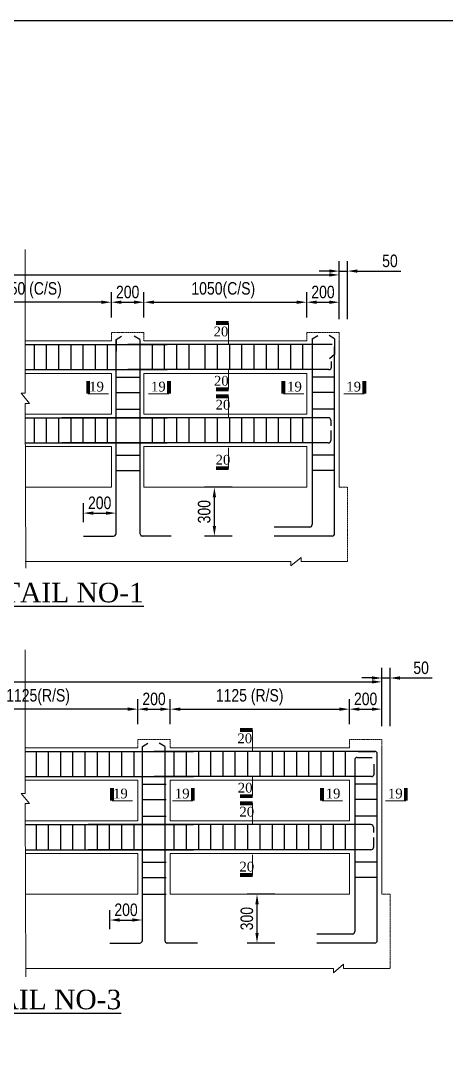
# Model space of a CAD drawing. Extents: x -119161 to 3778985, y -718511 to -30958.
# Drawn here: x 3579598 to 3583000, y -269017 to -260818 of the extents above; entities that cross this region are included whole.
import ezdxf

# ---------------------------------------------------------------- set-up
doc = ezdxf.new("R2010")
doc.units = 0
doc.header["$MEASUREMENT"] = 0
doc.linetypes.add('DASHED', pattern=[0.75, 0.5, -0.25])
doc.layers.get('DEFPOINTS').update_dxf_attribs({"linetype": 'CONTINUOUS'})
doc.layers.add('LINE', color=7, linetype='CONTINUOUS')
doc.layers.add('TEXT', color=10, linetype='CONTINUOUS')
doc.layers.add('ROD', color=1, linetype='CONTINUOUS', lineweight=30)
doc.styles.add('DIM', font='isocp3.shx')
doc.styles.add('SH-T2', font='arial.ttf', dxfattribs={"width": 0.8})
doc.styles.get("Standard").update_dxf_attribs({"font": 'times.ttf', "height": 250})
doc.dimstyles.new('dim_50', dxfattribs={"dimtxt": 100, "dimasz": 100, "dimexe": 50, "dimexo": 30, "dimgap": 30, "dimtad": 1, "dimdec": 0, "dimzin": 0, "dimdsep": 46, "dimtxsty": 'DIM', "dimcen": 0.09, "dimclrd": 5, "dimclre": 5, "dimclrt": 7, "dimadec": 0, "dimazin": 0, "dimtfac": 1, "dimtdec": 0, "dimtmove": 0, "dimatfit": 3, "dimfxl": 1, "dimtolj": 1, "dimtzin": 0, "dimarcsym": 1})

# ---------------------------------------------------------------- blocks, each defined once
blk = doc.blocks.new('*D813')
at = {"layer": 'DEFPOINTS', "color": 0, "lineweight": -2}
for p in [(3580584.1, -263067), (3580324.1, -263238.2), (3580584.1, -263238.2)]:
    blk.add_point(p, dxfattribs=at)
at = {"layer": 'LINE', "color": 5, "lineweight": -2}
for p, q in [((3580324.1, -263188.2), (3580324.1, -262987)), ((3580584.1, -263188.2), (3580584.1, -262987)), ((3580404.1, -263067), (3580504.1, -263067))]:
    blk.add_line(p, q, dxfattribs=at)
for points in [[(3580404.1, -263053.7), (3580404.1, -263080.4), (3580324.1, -263067)], [(3580504.1, -263053.7), (3580504.1, -263080.4), (3580584.1, -263067)]]:
    blk.add_solid(points, dxfattribs=at)
at = {"layer": 'LINE', "color": 7, "insert": (3580454.1, -262986), "char_height": 100, "attachment_point": 5, "style": 'SH-T2'}
blk.add_mtext('\\A1;200', dxfattribs=at)
blk = doc.blocks.new('*D814')
at = {"layer": 'DEFPOINTS', "color": 0, "lineweight": -2}
for p in [(3582144.1, -263067), (3581884.1, -263238.2), (3582144.1, -263238.2)]:
    blk.add_point(p, dxfattribs=at)
at = {"layer": 'LINE', "color": 5, "lineweight": -2}
for p, q in [((3581884.1, -263188.2), (3581884.1, -262987)), ((3582144.1, -263188.2), (3582144.1, -262987)), ((3581964.1, -263067), (3582064.1, -263067))]:
    blk.add_line(p, q, dxfattribs=at)
for points in [[(3581964.1, -263053.7), (3581964.1, -263080.4), (3581884.1, -263067)], [(3582064.1, -263053.7), (3582064.1, -263080.4), (3582144.1, -263067)]]:
    blk.add_solid(points, dxfattribs=at)
at = {"layer": 'LINE', "color": 7, "insert": (3582014.1, -262986), "char_height": 100, "attachment_point": 5, "style": 'SH-T2'}
blk.add_mtext('\\A1;200', dxfattribs=at)
blk = doc.blocks.new('se')
at = {"layer": 'TEXT', "color": 6, "lineweight": 9, "ltscale": 3}
blk.add_lwpolyline([(0, 0, 20, 20, 0), (0, 64.7, 0, 0, 0)], format="xyseb", dxfattribs=at)
blk.add_lwpolyline([(-104.2, 0), (0, 0)], dxfattribs=at)
blk = doc.blocks.new('*D821')
at = {"layer": 'DEFPOINTS', "color": 0, "lineweight": -2}
for p in [(3581884.1, -263067), (3580584.1, -263238.2), (3581884.1, -263238.2)]:
    blk.add_point(p, dxfattribs=at)
at = {"layer": 'LINE', "color": 5, "lineweight": -2}
for p, q in [((3580584.1, -263188.2), (3580584.1, -262987)), ((3581884.1, -263188.2), (3581884.1, -262987)), ((3580664.1, -263067), (3581804.1, -263067))]:
    blk.add_line(p, q, dxfattribs=at)
for points in [[(3580664.1, -263053.7), (3580664.1, -263080.4), (3580584.1, -263067)], [(3581804.1, -263053.7), (3581804.1, -263080.4), (3581884.1, -263067)]]:
    blk.add_solid(points, dxfattribs=at)
at = {"layer": 'LINE', "color": 7, "insert": (3581217.8, -262971.5), "char_height": 100, "attachment_point": 5, "style": 'SH-T2'}
blk.add_mtext('\\A1;1050(C/S)', dxfattribs=at)
blk = doc.blocks.new('*D822')
at = {"layer": 'DEFPOINTS', "color": 0, "lineweight": -2}
for p in [(3579024.1, -263067), (3579024.1, -263238.2), (3580324.1, -263238.2)]:
    blk.add_point(p, dxfattribs=at)
at = {"layer": 'LINE', "color": 5, "lineweight": -2}
for p, q in [((3579024.1, -263188.2), (3579024.1, -262987)), ((3580324.1, -263188.2), (3580324.1, -262987)), ((3580244.1, -263067), (3579104.1, -263067))]:
    blk.add_line(p, q, dxfattribs=at)
for points in [[(3579104.1, -263053.7), (3579104.1, -263080.4), (3579024.1, -263067)], [(3580244.1, -263053.7), (3580244.1, -263080.4), (3580324.1, -263067)]]:
    blk.add_solid(points, dxfattribs=at)
at = {"layer": 'LINE', "color": 7, "insert": (3579657.8, -262971.5), "char_height": 100, "attachment_point": 5, "style": 'SH-T2'}
blk.add_mtext('\\A1;1050 (C/S)', dxfattribs=at)
blk = doc.blocks.new('*D823')
at = {"layer": 'DEFPOINTS', "color": 0, "lineweight": -2}
for p in [(3582144.1, -262849), (3575644.1, -262937), (3582144.1, -262937)]:
    blk.add_point(p, dxfattribs=at)
at = {"layer": 'LINE', "color": 5, "lineweight": -2}
for p, q in [((3575644.1, -262887), (3575644.1, -262769)), ((3582144.1, -262887), (3582144.1, -262769)), ((3575724.1, -262849), (3582064.1, -262849))]:
    blk.add_line(p, q, dxfattribs=at)
for points in [[(3575724.1, -262835.7), (3575724.1, -262862.4), (3575644.1, -262849)], [(3582064.1, -262835.7), (3582064.1, -262862.4), (3582144.1, -262849)]]:
    blk.add_solid(points, dxfattribs=at)
at = {"layer": 'LINE', "color": 7, "insert": (3578894.1, -262768), "char_height": 100, "attachment_point": 5, "style": 'SH-T2'}
blk.add_mtext('\\A1;7400', dxfattribs=at)
blk = doc.blocks.new('*D825')
at = {"layer": 'DEFPOINTS', "color": 0, "lineweight": -2}
for p in [(3582209.1, -262818.4), (3582144.1, -263252.7), (3582209.1, -263252.1)]:
    blk.add_point(p, dxfattribs=at)
at = {"layer": 'LINE', "color": 5, "lineweight": -2}
for p, q in [((3582144.1, -263202.7), (3582144.1, -262738.4)), ((3582209.1, -263202.1), (3582209.1, -262738.4)), ((3582064.1, -262818.4), (3581984.1, -262818.4)), ((3582144.1, -262818.4), (3582209.1, -262818.4)), ((3582289.1, -262818.4), (3582636.2, -262818.4))]:
    blk.add_line(p, q, dxfattribs=at)
for points in [[(3582064.1, -262805.1), (3582064.1, -262831.7), (3582144.1, -262818.4)], [(3582289.1, -262805.1), (3582289.1, -262831.7), (3582209.1, -262818.4)]]:
    blk.add_solid(points, dxfattribs=at)
at = {"layer": 'LINE', "color": 7, "insert": (3582549, -262737.3), "char_height": 100, "attachment_point": 5, "style": 'SH-T2'}
blk.add_mtext('\\A1;50', dxfattribs=at)
blk = doc.blocks.new('*D827')
at = {"layer": 'DEFPOINTS', "color": 0, "lineweight": -2}
for p in [(3581146.7, -264544.8), (3581339.4, -264544.8), (3581339.4, -264934.2)]:
    blk.add_point(p, dxfattribs=at)
at = {"layer": 'LINE', "color": 5, "lineweight": -2}
for p, q in [((3581289.4, -264544.8), (3581066.7, -264544.8)), ((3581146.7, -264854.2), (3581146.7, -264624.8)), ((3581289.4, -264934.2), (3581066.7, -264934.2))]:
    blk.add_line(p, q, dxfattribs=at)
for points in [[(3581133.4, -264624.8), (3581160.1, -264624.8), (3581146.7, -264544.8)], [(3581133.4, -264854.2), (3581160.1, -264854.2), (3581146.7, -264934.2)]]:
    blk.add_solid(points, dxfattribs=at)
at = {"layer": 'LINE', "color": 7, "insert": (3581065.7, -264739.5), "char_height": 100, "attachment_point": 5, "rotation": 90, "style": 'SH-T2'}
blk.add_mtext('\\A1;300', dxfattribs=at)
blk = doc.blocks.new('*D831')
at = {"layer": 'DEFPOINTS', "color": 0, "lineweight": -2}
for p in [(3580794.7, -266315.9), (3580534.7, -266487), (3580794.7, -266487)]:
    blk.add_point(p, dxfattribs=at)
at = {"layer": 'LINE', "color": 5, "lineweight": -2}
for p, q in [((3580534.7, -266437), (3580534.7, -266235.9)), ((3580794.7, -266437), (3580794.7, -266235.9)), ((3580614.7, -266315.9), (3580714.7, -266315.9))]:
    blk.add_line(p, q, dxfattribs=at)
for points in [[(3580614.7, -266302.6), (3580614.7, -266329.2), (3580534.7, -266315.9)], [(3580714.7, -266302.6), (3580714.7, -266329.2), (3580794.7, -266315.9)]]:
    blk.add_solid(points, dxfattribs=at)
at = {"layer": 'LINE', "color": 7, "insert": (3580664.7, -266234.8), "char_height": 100, "attachment_point": 5, "style": 'SH-T2'}
blk.add_mtext('\\A1;200', dxfattribs=at)
blk = doc.blocks.new('*D832')
at = {"layer": 'DEFPOINTS', "color": 0, "lineweight": -2}
for p in [(3582484.7, -266315.9), (3582224.7, -266487), (3582484.7, -266487)]:
    blk.add_point(p, dxfattribs=at)
at = {"layer": 'LINE', "color": 5, "lineweight": -2}
for p, q in [((3582224.7, -266437), (3582224.7, -266235.9)), ((3582484.7, -266437), (3582484.7, -266235.9)), ((3582304.7, -266315.9), (3582404.7, -266315.9))]:
    blk.add_line(p, q, dxfattribs=at)
for points in [[(3582304.7, -266302.6), (3582304.7, -266329.2), (3582224.7, -266315.9)], [(3582404.7, -266302.6), (3582404.7, -266329.2), (3582484.7, -266315.9)]]:
    blk.add_solid(points, dxfattribs=at)
at = {"layer": 'LINE', "color": 7, "insert": (3582354.7, -266234.8), "char_height": 100, "attachment_point": 5, "style": 'SH-T2'}
blk.add_mtext('\\A1;200', dxfattribs=at)
blk = doc.blocks.new('*D839')
at = {"layer": 'DEFPOINTS', "color": 0, "lineweight": -2}
for p in [(3582224.7, -266315.9), (3580794.7, -266487), (3582224.7, -266487)]:
    blk.add_point(p, dxfattribs=at)
at = {"layer": 'LINE', "color": 5, "lineweight": -2}
for p, q in [((3580794.7, -266437), (3580794.7, -266235.9)), ((3582224.7, -266437), (3582224.7, -266235.9)), ((3580874.7, -266315.9), (3582144.7, -266315.9))]:
    blk.add_line(p, q, dxfattribs=at)
for points in [[(3580874.7, -266302.6), (3580874.7, -266329.2), (3580794.7, -266315.9)], [(3582144.7, -266302.6), (3582144.7, -266329.2), (3582224.7, -266315.9)]]:
    blk.add_solid(points, dxfattribs=at)
at = {"layer": 'LINE', "color": 7, "insert": (3581428.4, -266220.3), "char_height": 100, "attachment_point": 5, "style": 'SH-T2'}
blk.add_mtext('\\A1;1125 (R/S)', dxfattribs=at)
blk = doc.blocks.new('*D840')
at = {"layer": 'DEFPOINTS', "color": 0, "lineweight": -2}
for p in [(3579104.7, -266315.9), (3579104.7, -266487), (3580534.7, -266487)]:
    blk.add_point(p, dxfattribs=at)
at = {"layer": 'LINE', "color": 5, "lineweight": -2}
for p, q in [((3579104.7, -266437), (3579104.7, -266235.9)), ((3580534.7, -266437), (3580534.7, -266235.9)), ((3580454.7, -266315.9), (3579184.7, -266315.9))]:
    blk.add_line(p, q, dxfattribs=at)
for points in [[(3579184.7, -266302.6), (3579184.7, -266329.2), (3579104.7, -266315.9)], [(3580454.7, -266302.6), (3580454.7, -266329.2), (3580534.7, -266315.9)]]:
    blk.add_solid(points, dxfattribs=at)
at = {"layer": 'LINE', "color": 7, "insert": (3579738.4, -266220.3), "char_height": 100, "attachment_point": 5, "style": 'SH-T2'}
blk.add_mtext('\\A1;1125(R/S)', dxfattribs=at)
blk = doc.blocks.new('*D841')
at = {"layer": 'DEFPOINTS', "color": 0, "lineweight": -2}
for p in [(3582484.7, -266097.9), (3575464.7, -266185.9), (3582484.7, -266185.9)]:
    blk.add_point(p, dxfattribs=at)
at = {"layer": 'LINE', "color": 5, "lineweight": -2}
for p, q in [((3575464.7, -266135.9), (3575464.7, -266017.9)), ((3582484.7, -266135.9), (3582484.7, -266017.9)), ((3575544.7, -266097.9), (3582404.7, -266097.9))]:
    blk.add_line(p, q, dxfattribs=at)
for points in [[(3575544.7, -266084.6), (3575544.7, -266111.2), (3575464.7, -266097.9)], [(3582404.7, -266084.6), (3582404.7, -266111.2), (3582484.7, -266097.9)]]:
    blk.add_solid(points, dxfattribs=at)
at = {"layer": 'LINE', "color": 7, "insert": (3578974.7, -266016.8), "char_height": 100, "attachment_point": 5, "style": 'SH-T2'}
blk.add_mtext('\\A1;7700', dxfattribs=at)
blk = doc.blocks.new('*D843')
at = {"layer": 'DEFPOINTS', "color": 0, "lineweight": -2}
for p in [(3582549.7, -266067.2), (3582484.7, -266501.5), (3582549.7, -266501)]:
    blk.add_point(p, dxfattribs=at)
at = {"layer": 'LINE', "color": 5, "lineweight": -2}
for p, q in [((3582484.7, -266451.5), (3582484.7, -265987.2)), ((3582549.7, -266451), (3582549.7, -265987.2)), ((3582404.7, -266067.2), (3582324.7, -266067.2)), ((3582484.7, -266067.2), (3582549.7, -266067.2)), ((3582629.7, -266067.2), (3582885.1, -266067.2))]:
    blk.add_line(p, q, dxfattribs=at)
for points in [[(3582404.7, -266053.9), (3582404.7, -266080.6), (3582484.7, -266067.2)], [(3582629.7, -266053.9), (3582629.7, -266080.6), (3582549.7, -266067.2)]]:
    blk.add_solid(points, dxfattribs=at)
at = {"layer": 'LINE', "color": 7, "insert": (3582797.9, -265986.2), "char_height": 100, "attachment_point": 5, "style": 'SH-T2'}
blk.add_mtext('\\A1;50', dxfattribs=at)
blk = doc.blocks.new('*D845')
at = {"layer": 'DEFPOINTS', "color": 0, "lineweight": -2}
for p in [(3581487.3, -267793.6), (3581679.9, -267793.6), (3581679.9, -268183)]:
    blk.add_point(p, dxfattribs=at)
at = {"layer": 'LINE', "color": 5, "lineweight": -2}
for p, q in [((3581629.9, -267793.6), (3581407.3, -267793.6)), ((3581487.3, -268103), (3581487.3, -267873.6)), ((3581629.9, -268183), (3581407.3, -268183))]:
    blk.add_line(p, q, dxfattribs=at)
for points in [[(3581474, -267873.6), (3581500.6, -267873.6), (3581487.3, -267793.6)], [(3581474, -268103), (3581500.6, -268103), (3581487.3, -268183)]]:
    blk.add_solid(points, dxfattribs=at)
at = {"layer": 'LINE', "color": 7, "insert": (3581406.2, -267988.3), "char_height": 100, "attachment_point": 5, "rotation": 90, "style": 'SH-T2'}
blk.add_mtext('\\A1;300', dxfattribs=at)
blk = doc.blocks.new('*D854')
at = {"layer": 'DEFPOINTS', "color": 0, "lineweight": -2}
for p in [(3580360.9, -264750.6), (3580100.3, -264872.7), (3580360.9, -264872.7)]:
    blk.add_point(p, dxfattribs=at)
at = {"layer": 'LINE', "color": 5, "lineweight": -2}
for p, q in [((3580100.3, -264822.7), (3580100.3, -264670.6)), ((3580360.9, -264822.7), (3580360.9, -264670.6)), ((3580180.3, -264750.6), (3580280.9, -264750.6))]:
    blk.add_line(p, q, dxfattribs=at)
for points in [[(3580180.3, -264737.3), (3580180.3, -264763.9), (3580100.3, -264750.6)], [(3580280.9, -264737.3), (3580280.9, -264763.9), (3580360.9, -264750.6)]]:
    blk.add_solid(points, dxfattribs=at)
at = {"layer": 'LINE', "color": 7, "insert": (3580230.6, -264669.5), "char_height": 100, "attachment_point": 5, "style": 'SH-T2'}
blk.add_mtext('\\A1;200', dxfattribs=at)
blk = doc.blocks.new('*D857')
at = {"layer": 'DEFPOINTS', "color": 0, "lineweight": -2}
for p in [(3580571.4, -267999.5), (3580310.8, -268121.5), (3580571.4, -268121.5)]:
    blk.add_point(p, dxfattribs=at)
at = {"layer": 'LINE', "color": 5, "lineweight": -2}
for p, q in [((3580310.8, -268071.5), (3580310.8, -267919.5)), ((3580571.4, -268071.5), (3580571.4, -267919.5)), ((3580390.8, -267999.5), (3580491.4, -267999.5))]:
    blk.add_line(p, q, dxfattribs=at)
for points in [[(3580390.8, -267986.1), (3580390.8, -268012.8), (3580310.8, -267999.5)], [(3580491.4, -267986.1), (3580491.4, -268012.8), (3580571.4, -267999.5)]]:
    blk.add_solid(points, dxfattribs=at)
at = {"layer": 'LINE', "color": 7, "insert": (3580441.1, -267918.4), "char_height": 100, "attachment_point": 5, "style": 'SH-T2'}
blk.add_mtext('\\A1;200', dxfattribs=at)

msp = doc.modelspace()

# ---------------------------------------------------------------- linework, layer by layer
at = {"layer": 'LINE', "lineweight": 15}
for p, q in [((3579636.2, -263793.5, 0), (3579636.2, -262647.1, 0)), ((3579636.2, -263874.5, 0), (3579640.2, -265191.5, 0)), ((3581757.7, -265136.5), (3579636.2, -265136.5)), ((3579636.2, -265136.5), (3579928.1, -265136.5)), ((3581838.7, -265136.5), (3582209.1, -265136.5)), ((3579636.2, -266988.4), (3579636.2, -265842.1)), ((3579636.2, -267069.4), (3579640.2, -268453.8)), ((3582098.3, -268385.3), (3579640.2, -268385.3)), ((3579640.2, -268385.3), (3580138.6, -268385.3)), ((3582179.3, -268385.3), (3582549.7, -268385.3))]:
    msp.add_line(p, q, dxfattribs=at)
at = {"layer": 'LINE', "linetype": 'DASHED', "lineweight": 9, "ltscale": 3}
for p, q in [((3580324.1, -263309.8), (3580324.1, -263374.8)), ((3580584.1, -263309.8), (3580584.1, -263374.8)), ((3581884.1, -263309.8), (3581884.1, -263374.8)), ((3582144.1, -263309.8), (3582144.1, -263374.8)), ((3582209.1, -264544.8), (3582209.1, -265136.5)), ((3580534.7, -266558.6), (3580534.7, -266623.6)), ((3580794.7, -266558.6), (3580794.7, -266623.6)), ((3582224.7, -266558.6), (3582224.7, -266623.6)), ((3582484.7, -266558.6), (3582484.7, -266623.6)), ((3582549.7, -267793.6), (3582549.7, -268385.3))]:
    msp.add_line(p, q, dxfattribs=at)
at = {"layer": 'LINE', "lineweight": 9}
for p, q in [((3579636.2, -263374.8), (3580324.1, -263374.8)), ((3581884.1, -263374.8), (3580584.1, -263374.8)), ((3582144.1, -263374.8), (3582144.1, -264544.8)), ((3579636.2, -263634.8), (3580324.1, -263634.8)), ((3580324.1, -263634.8), (3580324.1, -263959.8)), ((3580584.1, -263634.8), (3580584.1, -263959.8)), ((3581884.1, -263634.8), (3580584.1, -263634.8)), ((3581884.1, -263634.8), (3581884.1, -263959.8)), ((3579671.3, -263874.5, 0), (3579603.7, -263793.5, 0)), ((3579603.7, -263793.5, 0), (3579636.2, -263793.5, 0)), ((3579636.2, -263874.5, 0), (3579671.3, -263874.5, 0)), ((3579636.5, -263959.8), (3580324.1, -263959.8)), ((3580584.1, -263959.8), (3580769.8, -263959.8)), ((3581884.1, -263959.8), (3580584.1, -263959.8)), ((3579637.3, -264219.8), (3580324.1, -264219.8)), ((3580324.1, -264219.8), (3580324.1, -264544.8)), ((3580584.1, -264219.8), (3580769.8, -264219.8)), ((3580584.1, -264219.8), (3580584.1, -264544.8)), ((3581884.1, -264219.8), (3580584.1, -264219.8)), ((3581884.1, -264219.8), (3581884.1, -264544.8)), ((3579638.2, -264544.8), (3580324.1, -264544.8)), ((3580584.1, -264544.8), (3581884.1, -264544.8)), ((3581757.7, -265171.6), (3581838.7, -265104)), ((3581757.7, -265136.5), (3581757.7, -265171.6)), ((3581838.7, -265104), (3581838.7, -265136.5)), ((3579636.2, -266623.6), (3580534.7, -266623.6)), ((3582224.7, -266623.6), (3580794.7, -266623.6)), ((3582484.7, -266623.6), (3582484.7, -267793.6)), ((3579636.2, -266883.6), (3580534.7, -266883.6)), ((3580534.7, -266883.6), (3580534.7, -267208.6)), ((3580794.7, -266883.6), (3580794.7, -267208.6)), ((3582224.7, -266883.6), (3580794.7, -266883.6)), ((3582224.7, -266883.6), (3582224.7, -267208.6)), ((3579671.3, -267069.4), (3579603.7, -266988.4)), ((3579603.7, -266988.4), (3579636.2, -266988.4)), ((3579636.2, -267069.4), (3579671.3, -267069.4)), ((3579636.6, -267208.6), (3580534.7, -267208.6)), ((3580794.7, -267208.6), (3580980.4, -267208.6)), ((3582224.7, -267208.6), (3580794.7, -267208.6)), ((3579637.4, -267468.6), (3580534.7, -267468.6)), ((3580534.7, -267468.6), (3580534.7, -267793.6)), ((3580794.7, -267468.6), (3580980.4, -267468.6)), ((3580794.7, -267468.6), (3580794.7, -267793.6)), ((3582224.7, -267468.6), (3580794.7, -267468.6)), ((3582224.7, -267468.6), (3582224.7, -267793.6)), ((3579638.4, -267793.6), (3580534.7, -267793.6)), ((3580794.7, -267793.6), (3582224.7, -267793.6)), ((3582098.3, -268420.4), (3582179.3, -268352.8)), ((3582098.3, -268385.3), (3582098.3, -268420.4)), ((3582179.3, -268352.8), (3582179.3, -268385.3))]:
    msp.add_line(p, q, dxfattribs=at)
at = {"layer": 'LINE'}
msp.add_lwpolyline([(3590511.1, -281220.7), (3561658.8, -281220.7), (3561658.8, -260818), (3590511.1, -260818)], close=True, dxfattribs=at)
at = {"layer": 'LINE', "linetype": 'DASHED', "lineweight": 9, "ltscale": 3}
for points in [[(3580324.1, -263309.8), (3580584.1, -263309.8)], [(3581884.1, -263309.8), (3582144.1, -263309.8)], [(3582144.1, -264544.8), (3582209.1, -264544.8)], [(3580534.7, -266558.6), (3580794.7, -266558.6)], [(3582224.7, -266558.6), (3582484.7, -266558.6)], [(3582484.7, -267793.6), (3582549.7, -267793.6)]]:
    msp.add_lwpolyline(points, dxfattribs=at)
at = {"layer": 'LINE', "linetype": 'DASHED', "lineweight": 9, "ltscale": 200}
for points in [[(3580144.7, -267793.6), (3580404.7, -267793.6)], [(3581704.7, -267793.6), (3581964.7, -267793.6)]]:
    msp.add_lwpolyline(points, dxfattribs=at)
at = {"layer": 'ROD'}
for p, q in [((3579636.2, -263404.2), (3580480.1, -263404.2)), ((3579709.2, -263605.4), (3579709.2, -263404.2)), ((3579806.7, -263605.4), (3579806.7, -263404.2)), ((3579904.2, -263605.4), (3579904.2, -263404.2)), ((3580001.7, -263605.4), (3580001.7, -263404.2)), ((3580099.2, -263605.4), (3580099.2, -263404.2)), ((3580196.7, -263605.4), (3580196.7, -263404.2)), ((3580294.2, -263605.4), (3580294.2, -263404.2)), ((3580360.9, -264914.7), (3580360.9, -263365.2)), ((3580360.9, -263365.2), (3580360.9, -263456.5)), ((3580454.1, -263404.2), (3580769.8, -263404.2)), ((3582087.8, -263404.2), (3580454.1, -263404.2)), ((3580551.6, -263365.2), (3580551.6, -264914.7)), ((3580651.7, -263605.4), (3580651.7, -263404.2)), ((3580749.2, -263605.4), (3580749.2, -263404.2)), ((3580846.7, -263605.4), (3580846.7, -263404.2)), ((3580944.2, -263605.4), (3580944.2, -263404.2)), ((3581074.2, -263605.4), (3581074.2, -263404.2)), ((3581171.7, -263605.4), (3581171.7, -263404.2)), ((3581269.2, -263605.4), (3581269.2, -263404.2)), ((3581366.7, -263605.4), (3581366.7, -263404.2)), ((3581464.2, -263605.4), (3581464.2, -263404.2)), ((3581561.7, -263605.4), (3581561.7, -263404.2)), ((3581659.2, -263605.4), (3581659.2, -263404.2)), ((3581756.7, -263605.4), (3581756.7, -263404.2)), ((3581854.2, -263605.4), (3581854.2, -263404.2)), ((3581927.5, -263359.4), (3581927.5, -264842.8)), ((3582107.3, -263551.1), (3582107.3, -263423.7)), ((3582107.3, -264914.7), (3582107.3, -263446.1)), ((3582081.3, -263585.9), (3582081.3, -263540.7)), ((3579636.2, -263605.4), (3580480.1, -263605.4)), ((3580360.9, -263665.1), (3580454.1, -263665.1)), ((3580428.1, -263665.1), (3580551.6, -263665.1)), ((3580454.1, -263605.4), (3580769.8, -263605.4)), ((3582061.8, -263605.4), (3580454.1, -263605.4)), ((3582107.3, -263665.1), (3581927.5, -263665.1)), ((3580360.9, -263788.2), (3580454.1, -263788.2)), ((3580428.1, -263788.2), (3580551.6, -263788.2)), ((3582107.3, -263788.2), (3581927.5, -263788.2)), ((3580360.9, -263921.6), (3580454.1, -263921.6)), ((3580428.1, -263921.6), (3580551.6, -263921.6)), ((3582107.3, -263921.6), (3581927.5, -263921.6)), ((3579636.6, -263989.2), (3580324.1, -263989.2)), ((3579709.2, -264190.4), (3579709.2, -263989.2)), ((3579806.7, -264190.4), (3579806.7, -263989.2)), ((3579904.2, -264190.4), (3579904.2, -263989.2)), ((3579928.1, -263989.2), (3580769.8, -263989.2)), ((3582056.8, -263989.2), (3579928.1, -263989.2)), ((3580001.7, -264190.4), (3580001.7, -263989.2)), ((3580099.2, -264190.4), (3580099.2, -263989.2)), ((3580196.7, -264190.4), (3580196.7, -263989.2)), ((3580294.2, -264190.4), (3580294.2, -263989.2)), ((3580651.7, -264190.4), (3580651.7, -263989.2)), ((3580749.2, -264190.4), (3580749.2, -263989.2)), ((3580846.7, -264190.4), (3580846.7, -263989.2)), ((3580944.2, -264190.4), (3580944.2, -263989.2)), ((3581074.2, -264190.4), (3581074.2, -263989.2)), ((3581171.7, -264190.4), (3581171.7, -263989.2)), ((3581269.2, -264190.4), (3581269.2, -263989.2)), ((3581366.7, -264190.4), (3581366.7, -263989.2)), ((3581464.2, -264190.4), (3581464.2, -263989.2)), ((3581561.7, -264190.4), (3581561.7, -263989.2)), ((3581659.2, -264190.4), (3581659.2, -263989.2)), ((3581756.7, -264190.4), (3581756.7, -263989.2)), ((3581854.2, -264190.4), (3581854.2, -263989.2)), ((3582076.3, -264008.7), (3582076.3, -264052.7)), ((3582076.3, -264091.9), (3582076.3, -264170.9)), ((3579637.2, -264190.4), (3580324.1, -264190.4)), ((3579928.1, -264190.4), (3580769.8, -264190.4)), ((3582056.8, -264190.4), (3579928.1, -264190.4)), ((3580360.9, -264288.1), (3580454.1, -264288.1)), ((3580428.1, -264288.1), (3580551.6, -264288.1)), ((3582107.3, -264288.1), (3581927.5, -264288.1)), ((3580360.9, -264411.2), (3580454.1, -264411.2)), ((3580428.1, -264411.2), (3580551.6, -264411.2)), ((3582107.3, -264411.2), (3581927.5, -264411.2)), ((3581908, -264862.3), (3581624.4, -264862.3)), ((3580100.3, -264934.2), (3580341.4, -264934.2)), ((3580801.3, -264934.2), (3580560.2, -264934.2)), ((3582087.8, -264934.2), (3581624.4, -264934.2)), ((3580571.4, -268163.5), (3580571.4, -266614.1)), ((3580751.2, -266614.1), (3580751.2, -268163.5)), ((3579636.2, -266653.1), (3580690.7, -266653.1)), ((3579724.8, -266854.2), (3579724.8, -266653.1)), ((3579822.3, -266854.2), (3579822.3, -266653.1)), ((3579919.8, -266854.2), (3579919.8, -266653.1)), ((3580017.3, -266854.2), (3580017.3, -266653.1)), ((3580114.8, -266854.2), (3580114.8, -266653.1)), ((3580212.3, -266854.2), (3580212.3, -266653.1)), ((3580309.8, -266854.2), (3580309.8, -266653.1)), ((3580407.3, -266854.2), (3580407.3, -266653.1)), ((3580504.8, -266854.2), (3580504.8, -266653.1)), ((3580664.7, -266653.1), (3580980.4, -266653.1)), ((3582428.4, -266653.1), (3580664.7, -266653.1)), ((3580826.5, -266854.2), (3580826.5, -266653.1)), ((3580924, -266854.2), (3580924, -266653.1)), ((3581021.5, -266854.2), (3581021.5, -266653.1)), ((3581119, -266854.2), (3581119, -266653.1)), ((3581216.5, -266854.2), (3581216.5, -266653.1)), ((3581314, -266854.2), (3581314, -266653.1)), ((3581414.8, -266854.2), (3581414.8, -266653.1)), ((3581512.3, -266854.2), (3581512.3, -266653.1)), ((3581609.8, -266854.2), (3581609.8, -266653.1)), ((3581707.3, -266854.2), (3581707.3, -266653.1)), ((3581804.8, -266854.2), (3581804.8, -266653.1)), ((3581902.3, -266854.2), (3581902.3, -266653.1)), ((3581999.8, -266854.2), (3581999.8, -266653.1)), ((3582097.3, -266854.2), (3582097.3, -266653.1)), ((3582194.8, -266854.2), (3582194.8, -266653.1)), ((3582287.6, -266701.1), (3582406.7, -266701.1)), ((3582293.9, -266653.1), (3582428.4, -266653.1)), ((3582293.9, -266653.1), (3582428.4, -266653.1)), ((3582447.9, -266800), (3582447.9, -266672.6)), ((3582447.9, -268163.5), (3582447.9, -266695)), ((3582268.1, -266720.6), (3582268.1, -268091.7)), ((3582421.9, -266834.7), (3582421.9, -266754.7)), ((3579636.2, -266854.2), (3580690.7, -266854.2)), ((3580664.7, -266854.2), (3580980.4, -266854.2)), ((3582402.4, -266854.2), (3580664.7, -266854.2)), ((3580571.4, -266913.9), (3580664.7, -266913.9)), ((3580638.7, -266913.9), (3580762.2, -266913.9)), ((3582447.9, -266913.9), (3582268.1, -266913.9)), ((3580571.4, -267037), (3580762.2, -267037)), ((3582447.9, -267037), (3582268.1, -267037)), ((3580571.4, -267170.5), (3580664.7, -267170.5)), ((3580638.7, -267170.5), (3580762.2, -267170.5)), ((3582447.9, -267170.5), (3582268.1, -267170.5)), ((3579636.7, -267238.1), (3580534.7, -267238.1)), ((3579724.8, -267439.2), (3579724.8, -267238.1)), ((3579822.3, -267439.2), (3579822.3, -267238.1)), ((3579919.8, -267439.2), (3579919.8, -267238.1)), ((3580017.3, -267439.2), (3580017.3, -267238.1)), ((3580114.8, -267439.2), (3580114.8, -267238.1)), ((3580138.6, -267238.1), (3580980.4, -267238.1)), ((3582397.4, -267238.1), (3580138.6, -267238.1)), ((3580212.3, -267439.2), (3580212.3, -267238.1)), ((3580309.8, -267439.2), (3580309.8, -267238.1)), ((3580407.3, -267439.2), (3580407.3, -267238.1)), ((3580504.8, -267439.2), (3580504.8, -267238.1)), ((3580826.5, -267439.2), (3580826.5, -267238.1)), ((3580924, -267439.2), (3580924, -267238.1)), ((3581021.5, -267439.2), (3581021.5, -267238.1)), ((3581119, -267439.2), (3581119, -267238.1)), ((3581216.5, -267439.2), (3581216.5, -267238.1)), ((3581314, -267439.2), (3581314, -267238.1)), ((3581414.8, -267439.2), (3581414.8, -267238.1)), ((3581512.3, -267439.2), (3581512.3, -267238.1)), ((3581609.8, -267439.2), (3581609.8, -267238.1)), ((3581707.3, -267439.2), (3581707.3, -267238.1)), ((3581804.8, -267439.2), (3581804.8, -267238.1)), ((3581902.3, -267439.2), (3581902.3, -267238.1)), ((3581999.8, -267439.2), (3581999.8, -267238.1)), ((3582097.3, -267439.2), (3582097.3, -267238.1)), ((3582194.8, -267439.2), (3582194.8, -267238.1)), ((3582416.9, -267257.6), (3582416.9, -267301.6)), ((3582416.9, -267340.8), (3582416.9, -267419.7)), ((3579637.3, -267439.2), (3580534.7, -267439.2)), ((3580138.6, -267439.2), (3580980.4, -267439.2)), ((3582397.4, -267439.2), (3580138.6, -267439.2)), ((3580571.4, -267537), (3580664.7, -267537)), ((3580638.7, -267537), (3580762.2, -267537)), ((3582447.9, -267537), (3582268.1, -267537)), ((3580571.4, -267660.1), (3580664.7, -267660.1)), ((3580638.7, -267660.1), (3580762.2, -267660.1)), ((3582447.9, -267660.1), (3582268.1, -267660.1)), ((3580571.4, -267793.5), (3580664.7, -267793.5)), ((3580638.7, -267793.5), (3580762.2, -267793.5)), ((3580310.8, -268183), (3580551.9, -268183)), ((3581011.8, -268183), (3580770.7, -268183)), ((3582248.6, -268111.2), (3581965, -268111.2)), ((3582428.4, -268183), (3581965, -268183))]:
    msp.add_line(p, q, dxfattribs=at)
for points in [[(3580360.9, -263365.2), (3580405.2, -263338.4)], [(3580551.6, -263365.2), (3580507.2, -263338.4)], [(3581927.5, -263359.4), (3581971.9, -263332.5)], [(3582107.3, -263359.4), (3582063, -263332.5)], [(3582107.3, -263359.4), (3582107.3, -263485.6), (3582065.2, -263518.1)], [(3580571.4, -266614.1), (3580615.8, -266587.2)], [(3580751.2, -266614.1), (3580706.9, -266587.2)]]:
    msp.add_lwpolyline(points, dxfattribs=at)
for centre, radius, start, end in [((3582061.8, -263585.9), 19.5, 270, 0), ((3582056.8, -264008.7), 19.5, 0, 90), ((3582056.8, -264170.9), 19.5, 270, 0), ((3581908, -264842.8), 19.5, 270, 0), ((3580341.4, -264914.7), 19.5, 270, 0), ((3580578.8, -264905.5), 28.7, 198.64923, 272.20119), ((3582087.8, -264914.7), 19.5, 270, 0), ((3582287.6, -266720.6), 19.5, 90, 180), ((3582428.4, -266672.6), 19.5, 0, 90), ((3582428.4, -266672.6), 19.5, 0, 90), ((3582402.4, -266834.7), 19.5, 270, 0), ((3582397.4, -267257.6), 19.5, 0, 90), ((3582397.4, -267419.7), 19.5, 270, 0), ((3582248.6, -268091.7), 19.5, 270, 0), ((3580551.9, -268163.5), 19.5, 270, 0), ((3580770.7, -268163.5), 19.5, 180, 270), ((3582428.4, -268163.5), 19.5, 270, 0)]:
    msp.add_arc(centre, radius, start, end, dxfattribs=at)

# ---------------------------------------------------------------- block references
at = {"layer": 'TEXT', "linetype": 'DASHED', "lineweight": 9, "yscale": 1.560000000055879, "zscale": 1.56, "rotation": 90}
for p, xscale in [((3581260.6, -263233.8), 1.560000000055879), ((3581260.6, -263761.9), -1.560000000055879), ((3581260.6, -263818.8), 1.560000000055879), ((3581260.6, -264392), -1.560000000055879), ((3581451.3, -266482.6), 1.560000000055879), ((3581451.3, -267010.7), -1.560000000055879), ((3581451.3, -267067.6), 1.560000000055879), ((3581451.3, -267640.9), -1.560000000055879)]:
    msp.add_blockref('se', p, dxfattribs=dict(at, xscale=xscale))
at = {"layer": 'TEXT', "linetype": 'DASHED', "lineweight": 9, "yscale": 1.560000000055879, "zscale": 1.56}
for p, xscale in [((3580138.3, -263797.8), -1.560000000055879), ((3580783.9, -263797.8), 1.560000000055879), ((3581698.3, -263797.8), -1.560000000055879), ((3582343.9, -263797.8), 1.560000000055879), ((3580329, -267046.6), -1.560000000055879), ((3580974.6, -267046.6), 1.560000000055879), ((3582006.4, -267046.6), -1.560000000055879), ((3582676.2, -267046.6), 1.560000000055879)]:
    msp.add_blockref('se', p, dxfattribs=dict(at, xscale=xscale))

# ---------------------------------------------------------------- texts
at = {"layer": 'TEXT', "char_height": 78, "attachment_point": 5}
for s, insert in [('20 ', (3581199, -263301)), ('20 ', (3581202, -263694.7)), ('19 ', (3580205.3, -263741)), ('19 ', (3580699.2, -263741)), ('19 ', (3581786.3, -263741)), ('19 ', (3582259.2, -263741)), ('20 ', (3581215.1, -263886)), ('20 ', (3581215.1, -264324.8)), ('20 ', (3581389.7, -266549.8)), ('19 ', (3580396, -266989.9)), ('19 ', (3580889.9, -266989.9)), ('20 ', (3581392.7, -266943.6)), ('19 ', (3582094.4, -266989.9)), ('19 ', (3582591.6, -266989.9)), ('20 ', (3581405.8, -267134.8)), ('20 ', (3581405.8, -267573.7))]:
    msp.add_mtext(s, dxfattribs=dict(at, insert=insert))
at = {"layer": 'TEXT', "color": 4, "char_height": 97.5, "attachment_point": 4, "line_spacing_factor": 0.64}
for s, insert, width in [('{\\fTimes New Roman|b0|i0|c0|p18;\\H1.6x;\\L\\C6;RAILING DETAIL NO-1 }', (3578109.1, -265386.2), 2573.477), ('{\\fTimes New Roman|b0|i0|c0|p18;\\H1.6x;\\L\\C6;RAILING DETAIL NO-3 }', (3577929.7, -268635.1), 3014.326)]:
    msp.add_mtext(s, dxfattribs=dict(at, insert=insert, width=width))

# ---------------------------------------------------------------- dimensions: what is measured, and where the dimension line sits
at = {"layer": 'LINE', "color": 0}
for base, p1, p2, text, picture, middle in [((3582209.1, -262818.4), (3582144.1, -263252.7), (3582209.1, -263252.1), '50', '*D825', (3582549, -262818.4)), ((3579024.1, -263067), (3580324.1, -263238.2), (3579024.1, -263238.2), '1050 (C/S)', '*D822', (3579657.8, -263067)), ((3582549.7, -266067.2), (3582484.7, -266501.5), (3582549.7, -266501), '50', '*D843', (3582797.9, -266067.2)), ((3579104.7, -266315.9), (3580534.7, -266487), (3579104.7, -266487), '1125(R/S)', '*D840', (3579738.4, -266315.9))]:
    dim = msp.add_linear_dim(base=base, p1=p1, p2=p2, angle=180, text=text, dimstyle='dim_50', override={"dimasz": 80, "dimexe": 80, "dimexo": 50, "dimtxsty": 'SH-T2'}, dxfattribs=at)
    dim.commit()
    dim.dimension.update_dxf_attribs({"geometry": picture, "text_midpoint": middle, "dimtype": 160})
for base, p1, p2, text, picture, middle in [((3582144.1, -262849), (3575644.1, -262937), (3582144.1, -262937), '7400', '*D823', (3578894.1, -262768)), ((3580360.9, -264750.6), (3580100.3, -264872.7), (3580360.9, -264872.7), '200', '*D854', (3580230.6, -264669.5)), ((3582484.7, -266097.9), (3575464.7, -266185.9), (3582484.7, -266185.9), '7700', '*D841', (3578974.7, -266016.8)), ((3580571.4, -267999.5), (3580310.8, -268121.5), (3580571.4, -268121.5), '200', '*D857', (3580441.1, -267918.4))]:
    dim = msp.add_linear_dim(base=base, p1=p1, p2=p2, text=text, dimstyle='dim_50', override={"dimasz": 80, "dimexe": 80, "dimexo": 50, "dimtxsty": 'SH-T2'}, dxfattribs=at)
    dim.commit()
    dim.dimension.update_dxf_attribs({"geometry": picture, "text_midpoint": middle})
for base, p1, p2, text, picture, middle in [((3580584.1, -263067), (3580324.1, -263238.2), (3580584.1, -263238.2), '200', '*D813', (3580454.1, -263067)), ((3581884.1, -263067), (3580584.1, -263238.2), (3581884.1, -263238.2), '1050(C/S)', '*D821', (3581217.8, -263067)), ((3582144.1, -263067), (3581884.1, -263238.2), (3582144.1, -263238.2), '200', '*D814', (3582014.1, -263067)), ((3582224.7, -266315.9), (3580794.7, -266487), (3582224.7, -266487), '1125 (R/S)', '*D839', (3581428.4, -266315.9)), ((3580794.7, -266315.9), (3580534.7, -266487), (3580794.7, -266487), '200', '*D831', (3580664.7, -266315.9)), ((3582484.7, -266315.9), (3582224.7, -266487), (3582484.7, -266487), '200', '*D832', (3582354.7, -266315.9))]:
    dim = msp.add_linear_dim(base=base, p1=p1, p2=p2, text=text, dimstyle='dim_50', override={"dimasz": 80, "dimexe": 80, "dimexo": 50, "dimtxsty": 'SH-T2'}, dxfattribs=at)
    dim.commit()
    dim.dimension.update_dxf_attribs({"geometry": picture, "text_midpoint": middle, "dimtype": 160})
for base, p1, p2, picture, middle in [((3581146.7, -264544.8), (3581339.4, -264934.2), (3581339.4, -264544.8), '*D827', (3581065.7, -264739.5)), ((3581487.3, -267793.6), (3581679.9, -268183), (3581679.9, -267793.6), '*D845', (3581406.2, -267988.3))]:
    dim = msp.add_linear_dim(base=base, p1=p1, p2=p2, angle=90, text='300', dimstyle='dim_50', override={"dimasz": 80, "dimexe": 80, "dimexo": 50, "dimtxsty": 'SH-T2'}, dxfattribs=at)
    dim.commit()
    dim.dimension.update_dxf_attribs({"geometry": picture, "text_midpoint": middle})

doc.saveas('drawing.dxf')
